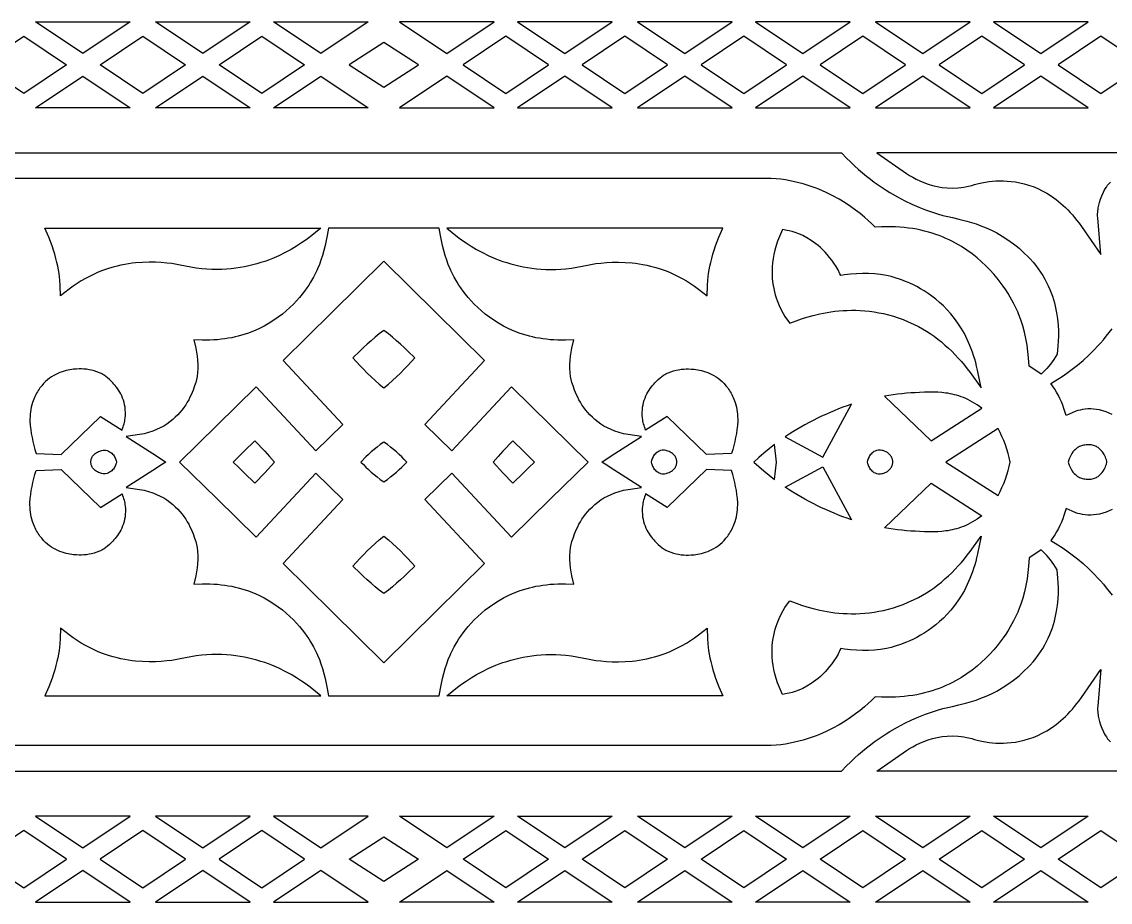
# Model space of a CAD drawing. Extents: x -324 to 324, y -70 to 70.
# Drawn here: x -57.8 to 115.9, y -70.3 to 70.3 of the extents above; entities that cross this region are included whole.
import ezdxf

# ---------------------------------------------------------------- set-up
doc = ezdxf.new("R2010")
doc.units = 0
doc.layers.add('LAYER_1', color=18, linetype='CONTINUOUS')

msp = doc.modelspace()

# ---------------------------------------------------------------- linework, layer by layer
at = {"layer": 'LAYER_1'}
for points in [[(-55.58, 70.25), (-40.48, 70.25), (-48.03, 65.18)], [(-36.44, 70.25), (-21.35, 70.25), (-28.9, 65.18)], [(-17.61, 70.25), (-2.51, 70.25), (-10.06, 65.18)], [(17.61, 70.25), (2.51, 70.25), (10.06, 65.18)], [(36.44, 70.25), (21.35, 70.25), (28.9, 65.18)], [(55.58, 70.25), (40.48, 70.25), (48.03, 65.18)], [(66.87, 65.18), (74.42, 70.25), (59.32, 70.25)], [(93.55, 70.25), (78.46, 70.25), (86, 65.18)], [(112.39, 70.25), (97.29, 70.25), (104.84, 65.18)], [(-57.45, 58.82), (-64.25, 63.38), (-57.45, 67.95), (-50.64, 63.38)], [(-45.27, 63.38), (-38.46, 67.95), (-31.66, 63.38), (-38.46, 58.82)], [(-26.28, 63.38), (-19.48, 67.95), (-12.67, 63.38), (-19.48, 58.82)], [(26.28, 63.38), (19.48, 67.95), (12.67, 63.38), (19.48, 58.82)], [(45.27, 63.38), (38.46, 67.95), (31.66, 63.38), (38.46, 58.82)], [(57.45, 58.82), (64.25, 63.38), (57.45, 67.95), (50.64, 63.38)], [(69.63, 63.38), (76.44, 58.82), (83.24, 63.38), (76.44, 67.95)], [(88.62, 63.38), (95.42, 58.82), (102.23, 63.38), (95.42, 67.95)], [(107.6, 63.38), (114.41, 58.82), (121.21, 63.38), (114.41, 67.95)], [(0, 59.83), (5.51, 63.38), (0, 66.93), (-5.51, 63.38)], [(-40.48, 56.52), (-55.58, 56.52), (-48.03, 61.59)], [(-21.35, 56.52), (-36.44, 56.52), (-28.9, 61.59)], [(-10.06, 61.59), (-2.51, 56.52), (-17.61, 56.52)], [(10.06, 61.59), (2.51, 56.52), (17.61, 56.52)], [(21.35, 56.52), (36.44, 56.52), (28.9, 61.59)], [(40.48, 56.52), (55.58, 56.52), (48.03, 61.59)], [(74.42, 56.52), (66.87, 61.59), (59.32, 56.52)], [(78.46, 56.52), (93.55, 56.52), (86, 61.59)], [(97.29, 56.52), (112.39, 56.52), (104.84, 61.59)], [(-51.61, 26.5), (-51.64, 28.17), (-51.7, 29.04), (-51.83, 30.07), (-52.04, 31.23), (-52.17, 31.85), (-52.32, 32.49), (-52.5, 33.14), (-52.7, 33.82), (-52.93, 34.5), (-53.18, 35.19), (-53.47, 35.88), (-54.1, 37.29), (-10.04, 37.29), (-11.75, 35.95), (-12.4, 35.47), (-13.12, 34.97), (-13.92, 34.45), (-14.79, 33.93), (-15.74, 33.41), (-16.76, 32.92), (-17.85, 32.44), (-18.42, 32.22), (-19.01, 32.01), (-19.62, 31.81), (-20.24, 31.62), (-20.89, 31.45), (-21.55, 31.29), (-22.22, 31.15), (-22.91, 31.02), (-23.62, 30.92), (-24.35, 30.84), (-25.09, 30.78), (-25.85, 30.74), (-26.63, 30.72), (-27.42, 30.74), (-28.23, 30.78), (-29.05, 30.84), (-29.92, 30.95), (-30.79, 31.09), (-31.64, 31.26), (-32.48, 31.43), (-33.84, 31.65), (-34.64, 31.74), (-35.51, 31.82), (-36.45, 31.88), (-37.45, 31.89), (-38.51, 31.86), (-39.62, 31.78), (-40.18, 31.71), (-40.76, 31.63), (-41.35, 31.53), (-41.95, 31.41), (-42.56, 31.27), (-43.17, 31.1), (-43.79, 30.92), (-44.42, 30.71), (-45.05, 30.48), (-45.69, 30.22), (-46.33, 29.93), (-46.98, 29.62), (-47.62, 29.27), (-48.27, 28.9), (-48.92, 28.49), (-49.57, 28.06), (-50.21, 27.58)], [(0, 37.29), (-8.85, 37.29), (-9.06, 36.12), (-9.21, 35.34), (-9.38, 34.55), (-9.58, 33.75), (-9.79, 32.97), (-10.03, 32.22), (-10.28, 31.5), (-10.56, 30.82), (-10.67, 30.58), (-10.89, 30.12), (-11.23, 29.47), (-11.7, 28.68), (-11.99, 28.23), (-12.3, 27.77), (-12.66, 27.28), (-13.05, 26.77), (-13.47, 26.25), (-13.93, 25.72), (-14.44, 25.19), (-14.98, 24.66), (-15.56, 24.13), (-16.18, 23.61), (-16.84, 23.1), (-17.54, 22.61), (-18.29, 22.13), (-19.08, 21.69), (-19.92, 21.27), (-20.8, 20.88), (-21.73, 20.53), (-22.72, 20.22), (-23.22, 20.09), (-23.74, 19.96), (-24.27, 19.84), (-24.82, 19.74), (-25.38, 19.66), (-25.95, 19.58), (-26.53, 19.52), (-27.13, 19.48), (-27.74, 19.45), (-28.37, 19.43), (-29, 19.44), (-30.3, 19.48), (-30, 18.19), (-29.88, 17.55), (-29.78, 16.89), (-29.72, 16.24), (-29.69, 15.58), (-29.69, 14.93), (-29.73, 14.28), (-29.81, 13.64), (-29.91, 13.16), (-30.02, 12.7), (-30.2, 12.13), (-30.43, 11.46), (-30.75, 10.72), (-30.93, 10.34), (-31.14, 9.94), (-31.37, 9.54), (-31.62, 9.13), (-31.9, 8.72), (-32.2, 8.32), (-32.53, 7.91), (-32.89, 7.52), (-33.27, 7.13), (-33.69, 6.76), (-34.14, 6.4), (-34.62, 6.06), (-35.13, 5.74), (-35.67, 5.44), (-36.26, 5.17), (-36.88, 4.92), (-37.54, 4.71), (-38.24, 4.52), (-38.98, 4.38), (-41.12, 4.08), (-36.88, 1.37), (-35.34, 0.36), (-34.8, 0), (-35.34, -0.36), (-36.88, -1.37), (-41.12, -4.08), (-38.98, -4.38), (-38.24, -4.52), (-37.54, -4.71), (-36.88, -4.92), (-36.26, -5.17), (-35.67, -5.44), (-35.13, -5.74), (-34.62, -6.06), (-34.14, -6.4), (-33.69, -6.76), (-33.27, -7.13), (-32.89, -7.52), (-32.53, -7.91), (-32.2, -8.32), (-31.9, -8.72), (-31.62, -9.13), (-31.37, -9.54), (-31.14, -9.94), (-30.93, -10.34), (-30.75, -10.72), (-30.43, -11.46), (-30.2, -12.13), (-30.02, -12.7), (-29.91, -13.16), (-29.81, -13.64), (-29.73, -14.28), (-29.69, -14.93), (-29.69, -15.58), (-29.72, -16.24), (-29.78, -16.89), (-29.88, -17.55), (-30, -18.19), (-30.3, -19.48), (-29, -19.44), (-28.37, -19.43), (-27.74, -19.45), (-27.13, -19.48), (-26.53, -19.52), (-25.95, -19.58), (-25.38, -19.66), (-24.82, -19.74), (-24.27, -19.84), (-23.74, -19.96), (-23.22, -20.09), (-22.72, -20.22), (-21.73, -20.53), (-20.8, -20.88), (-19.92, -21.27), (-19.08, -21.69), (-18.29, -22.13), (-17.54, -22.61), (-16.84, -23.1), (-16.18, -23.61), (-15.56, -24.13), (-14.98, -24.66), (-14.44, -25.19), (-13.93, -25.72), (-13.47, -26.25), (-13.05, -26.77), (-12.66, -27.28), (-12.3, -27.77), (-11.99, -28.23), (-11.7, -28.68), (-11.23, -29.47), (-10.89, -30.12), (-10.67, -30.58), (-10.56, -30.82), (-10.28, -31.5), (-10.03, -32.22), (-9.79, -32.97), (-9.58, -33.75), (-9.38, -34.55), (-9.21, -35.34), (-9.06, -36.12), (-8.85, -37.29), (0, -37.29), (8.85, -37.29), (9.06, -36.12), (9.21, -35.34), (9.38, -34.55), (9.58, -33.75), (9.79, -32.97), (10.03, -32.22), (10.28, -31.5), (10.56, -30.82), (10.67, -30.58), (10.89, -30.12), (11.23, -29.47), (11.7, -28.68), (11.99, -28.23), (12.3, -27.77), (12.66, -27.28), (13.05, -26.77), (13.47, -26.25), (13.93, -25.72), (14.44, -25.19), (14.98, -24.66), (15.56, -24.13), (16.18, -23.61), (16.84, -23.1), (17.54, -22.61), (18.29, -22.13), (19.08, -21.69), (19.92, -21.27), (20.8, -20.88), (21.73, -20.53), (22.72, -20.22), (23.22, -20.09), (23.74, -19.96), (24.27, -19.84), (24.82, -19.74), (25.38, -19.66), (25.95, -19.58), (26.53, -19.52), (27.13, -19.48), (27.74, -19.45), (28.37, -19.43), (29, -19.44), (30.3, -19.48), (30, -18.19), (29.88, -17.55), (29.78, -16.89), (29.72, -16.24), (29.69, -15.58), (29.69, -14.93), (29.73, -14.28), (29.81, -13.64), (29.91, -13.16), (30.02, -12.7), (30.2, -12.13), (30.43, -11.46), (30.75, -10.72), (30.93, -10.34), (31.14, -9.94), (31.37, -9.54), (31.62, -9.13), (31.9, -8.72), (32.2, -8.32), (32.53, -7.91), (32.89, -7.52), (33.27, -7.13), (33.69, -6.76), (34.14, -6.4), (34.62, -6.06), (35.13, -5.74), (35.67, -5.44), (36.26, -5.17), (36.88, -4.92), (37.54, -4.71), (38.24, -4.52), (38.98, -4.38), (41.12, -4.08), (36.88, -1.37), (35.34, -0.36), (34.8, 0), (35.34, 0.36), (36.88, 1.37), (41.12, 4.08), (38.98, 4.38), (38.24, 4.52), (37.54, 4.71), (36.88, 4.92), (36.26, 5.17), (35.67, 5.44), (35.13, 5.74), (34.62, 6.06), (34.14, 6.4), (33.69, 6.76), (33.27, 7.13), (32.89, 7.52), (32.53, 7.91), (32.2, 8.32), (31.9, 8.72), (31.62, 9.13), (31.37, 9.54), (31.14, 9.94), (30.93, 10.34), (30.75, 10.72), (30.43, 11.46), (30.2, 12.13), (30.02, 12.7), (29.91, 13.16), (29.81, 13.64), (29.73, 14.28), (29.69, 14.93), (29.69, 15.58), (29.72, 16.24), (29.78, 16.89), (29.88, 17.55), (30, 18.19), (30.3, 19.48), (29, 19.44), (28.37, 19.43), (27.74, 19.45), (27.13, 19.48), (26.53, 19.52), (25.95, 19.58), (25.38, 19.66), (24.82, 19.74), (24.27, 19.84), (23.74, 19.96), (23.22, 20.09), (22.72, 20.22), (21.73, 20.53), (20.8, 20.88), (19.92, 21.27), (19.08, 21.69), (18.29, 22.13), (17.54, 22.61), (16.84, 23.1), (16.18, 23.61), (15.56, 24.13), (14.98, 24.66), (14.44, 25.19), (13.93, 25.72), (13.47, 26.25), (13.05, 26.77), (12.66, 27.28), (12.3, 27.77), (11.99, 28.23), (11.7, 28.68), (11.23, 29.47), (10.89, 30.12), (10.67, 30.58), (10.56, 30.82), (10.28, 31.5), (10.03, 32.22), (9.79, 32.97), (9.58, 33.75), (9.38, 34.55), (9.21, 35.34), (9.06, 36.12), (8.85, 37.29)], [(51.61, 26.5), (51.64, 28.17), (51.7, 29.04), (51.83, 30.07), (52.04, 31.23), (52.17, 31.85), (52.32, 32.49), (52.5, 33.14), (52.7, 33.82), (52.93, 34.5), (53.18, 35.19), (53.47, 35.88), (54.1, 37.29), (10.04, 37.29), (11.75, 35.95), (12.4, 35.47), (13.12, 34.97), (13.92, 34.45), (14.79, 33.93), (15.74, 33.41), (16.76, 32.92), (17.85, 32.44), (18.42, 32.22), (19.01, 32.01), (19.62, 31.81), (20.24, 31.62), (20.89, 31.45), (21.55, 31.29), (22.22, 31.15), (22.91, 31.02), (23.62, 30.92), (24.35, 30.84), (25.09, 30.78), (25.85, 30.74), (26.63, 30.72), (27.42, 30.74), (28.23, 30.78), (29.05, 30.84), (29.92, 30.95), (30.79, 31.09), (31.64, 31.26), (32.48, 31.43), (33.84, 31.65), (34.64, 31.74), (35.51, 31.82), (36.45, 31.88), (37.45, 31.89), (38.51, 31.86), (39.62, 31.78), (40.18, 31.71), (40.76, 31.63), (41.35, 31.53), (41.95, 31.41), (42.56, 31.27), (43.17, 31.1), (43.79, 30.92), (44.42, 30.71), (45.05, 30.48), (45.69, 30.22), (46.33, 29.93), (46.98, 29.62), (47.62, 29.27), (48.27, 28.9), (48.92, 28.49), (49.57, 28.06), (50.21, 27.58)], [(95.29, 11.81), (94.72, 14.66), (94.59, 15.27), (94.44, 15.86), (94.28, 16.43), (94.11, 16.99), (93.92, 17.53), (93.53, 18.57), (93.1, 19.55), (92.63, 20.48), (92.13, 21.34), (91.6, 22.16), (91.05, 22.92), (90.48, 23.63), (89.9, 24.29), (89.3, 24.9), (88.69, 25.47), (88.08, 25.99), (87.46, 26.46), (86.85, 26.9), (86.24, 27.3), (85.64, 27.66), (85.06, 27.98), (84.49, 28.27), (83.94, 28.53), (83.41, 28.76), (82.45, 29.13), (81.61, 29.4), (80.94, 29.59), (80.47, 29.7), (80.21, 29.75), (79.27, 29.92), (78.31, 30.02), (77.34, 30.08), (76.38, 30.09), (75.41, 30.05), (74.45, 29.97), (73.5, 29.85), (72.92, 29.76), (72.78, 30.05), (72.47, 30.64), (72.15, 31.19), (71.81, 31.71), (71.47, 32.2), (71.12, 32.66), (70.76, 33.09), (70.4, 33.49), (70.04, 33.86), (69.67, 34.21), (69.3, 34.53), (68.94, 34.82), (68.57, 35.09), (68.21, 35.34), (67.51, 35.77), (66.84, 36.12), (66.21, 36.4), (65.64, 36.61), (65.13, 36.77), (64.69, 36.89), (64.35, 36.96), (63.61, 37.1), (63.12, 36), (62.84, 35.26), (62.59, 34.54), (62.39, 33.82), (62.23, 33.13), (62.11, 32.45), (62.02, 31.78), (61.96, 31.14), (61.94, 30.51), (61.95, 29.9), (61.98, 29.31), (62.03, 28.74), (62.11, 28.19), (62.21, 27.67), (62.32, 27.16), (62.45, 26.68), (62.59, 26.22), (62.74, 25.78), (63.06, 24.98), (63.39, 24.28), (63.72, 23.69), (64.01, 23.2), (64.26, 22.82), (64.76, 22.14), (65.81, 22.54), (66.62, 22.82), (67.52, 23.11), (68.51, 23.39), (69.59, 23.65), (70.75, 23.87), (71.35, 23.97), (71.97, 24.05), (72.61, 24.12), (73.27, 24.17), (73.93, 24.2), (74.62, 24.22), (75.32, 24.22), (76.03, 24.19), (76.75, 24.14), (77.48, 24.06), (78.23, 23.96), (78.98, 23.83), (79.75, 23.68), (80.52, 23.49), (81.3, 23.26), (82.09, 23.01), (82.89, 22.72), (83.69, 22.39), (84.5, 22.02), (85.31, 21.61), (85.95, 21.26), (86.57, 20.88), (87.19, 20.48), (87.79, 20.06), (88.38, 19.62), (88.96, 19.16), (89.53, 18.67), (90.08, 18.17), (90.62, 17.66), (91.14, 17.12), (91.65, 16.58), (92.15, 16.02), (92.63, 15.44), (93.09, 14.86), (93.54, 14.26)], [(0, -32.05), (8.28, -23.88), (16.07, -16.22), (6.54, -6), (10.83, -1.78), (20.36, -12.01), (26.6, -5.9), (32.58, 0), (26.6, 5.9), (20.36, 12.01), (10.83, 1.78), (6.54, 6), (16.07, 16.22), (8.28, 23.88), (0, 32.05), (-8.28, 23.88), (-16.07, 16.22), (-6.54, 6), (-10.83, 1.78), (-20.36, 12.01), (-26.6, 5.9), (-32.58, 0), (-26.6, -5.9), (-20.36, -12.01), (-10.83, -1.78), (-6.54, -6), (-16.07, -16.22), (-8.28, -23.88)], [(0, 11.81), (0.72, 12.41), (1.4, 13.01), (2.04, 13.61), (2.66, 14.2), (3.25, 14.8), (3.83, 15.4), (4.95, 16.6), (3.83, 17.7), (3.25, 18.25), (2.66, 18.8), (2.04, 19.35), (1.4, 19.9), (0.72, 20.45), (0, 21), (-0.72, 20.45), (-1.4, 19.9), (-2.04, 19.35), (-2.66, 18.8), (-3.25, 18.25), (-3.83, 17.7), (-4.95, 16.6), (-3.83, 15.4), (-3.25, 14.8), (-2.66, 14.2), (-2.04, 13.61), (-1.4, 13.01), (-0.72, 12.41)], [(-55.49, 1.36), (-51.48, 1.18), (-45.2, 7.27), (-41.77, 5.09), (-41.68, 5.34), (-41.59, 5.59), (-41.52, 5.84), (-41.45, 6.08), (-41.4, 6.32), (-41.35, 6.56), (-41.31, 6.79), (-41.28, 7.02), (-41.24, 7.47), (-41.23, 7.9), (-41.25, 8.32), (-41.29, 8.73), (-41.36, 9.12), (-41.45, 9.5), (-41.56, 9.86), (-41.68, 10.21), (-41.82, 10.54), (-41.98, 10.86), (-42.14, 11.16), (-42.32, 11.45), (-42.5, 11.72), (-42.69, 11.97), (-42.87, 12.22), (-43.06, 12.44), (-43.25, 12.65), (-43.44, 12.84), (-43.79, 13.18), (-44.1, 13.45), (-44.36, 13.65), (-44.64, 13.85), (-44.82, 13.96), (-45.01, 14.06), (-45.2, 14.16), (-45.39, 14.25), (-45.79, 14.41), (-46.2, 14.54), (-46.62, 14.65), (-47.04, 14.73), (-47.46, 14.79), (-47.88, 14.84), (-48.25, 14.85), (-48.59, 14.86), (-49.02, 14.84), (-49.52, 14.8), (-49.8, 14.76), (-50.09, 14.71), (-50.39, 14.65), (-50.7, 14.58), (-51.02, 14.49), (-51.35, 14.39), (-51.68, 14.27), (-52.01, 14.13), (-52.35, 13.97), (-52.68, 13.79), (-53.02, 13.58), (-53.35, 13.36), (-53.67, 13.1), (-53.99, 12.82), (-54.3, 12.52), (-54.59, 12.18), (-54.88, 11.81), (-55.02, 11.62), (-55.15, 11.41), (-55.28, 11.2), (-55.41, 10.98), (-55.53, 10.75), (-55.64, 10.51), (-55.76, 10.27), (-55.86, 10.01), (-55.97, 9.74), (-56.06, 9.47), (-56.17, 9.11), (-56.26, 8.74), (-56.33, 8.37), (-56.38, 8), (-56.43, 7.62), (-56.45, 7.24), (-56.47, 6.86), (-56.48, 6.49), (-56.42, 5.83), (-56.35, 5.18), (-56.25, 4.54), (-56.13, 3.89), (-56, 3.25), (-55.85, 2.61), (-55.68, 1.98)], [(55.49, 1.36), (51.48, 1.18), (45.2, 7.27), (41.77, 5.09), (41.68, 5.34), (41.59, 5.59), (41.52, 5.84), (41.45, 6.08), (41.4, 6.32), (41.35, 6.56), (41.31, 6.79), (41.28, 7.02), (41.24, 7.47), (41.23, 7.9), (41.25, 8.32), (41.29, 8.73), (41.36, 9.12), (41.45, 9.5), (41.56, 9.86), (41.68, 10.21), (41.82, 10.54), (41.98, 10.86), (42.14, 11.16), (42.32, 11.45), (42.5, 11.72), (42.69, 11.97), (42.87, 12.22), (43.06, 12.44), (43.25, 12.65), (43.44, 12.84), (43.79, 13.18), (44.1, 13.45), (44.36, 13.65), (44.64, 13.85), (44.82, 13.96), (45.01, 14.06), (45.2, 14.16), (45.39, 14.25), (45.79, 14.41), (46.2, 14.54), (46.62, 14.65), (47.04, 14.73), (47.46, 14.79), (47.88, 14.84), (48.25, 14.85), (48.59, 14.86), (49.02, 14.84), (49.52, 14.8), (49.8, 14.76), (50.09, 14.71), (50.39, 14.65), (50.7, 14.58), (51.02, 14.49), (51.35, 14.39), (51.68, 14.27), (52.01, 14.13), (52.35, 13.97), (52.68, 13.79), (53.02, 13.58), (53.35, 13.36), (53.67, 13.1), (53.99, 12.82), (54.3, 12.52), (54.59, 12.18), (54.88, 11.81), (55.02, 11.62), (55.15, 11.41), (55.28, 11.2), (55.41, 10.98), (55.53, 10.75), (55.64, 10.51), (55.76, 10.27), (55.86, 10.01), (55.97, 9.74), (56.06, 9.47), (56.17, 9.11), (56.26, 8.74), (56.33, 8.37), (56.38, 8), (56.43, 7.62), (56.45, 7.24), (56.47, 6.86), (56.48, 6.49), (56.42, 5.83), (56.35, 5.18), (56.25, 4.54), (56.13, 3.89), (56, 3.25), (55.85, 2.61), (55.68, 1.98)], [(79.9, 10.52), (87.31, 3.4), (95.43, 8.58), (95.06, 8.86), (94.69, 9.12), (94.32, 9.35), (93.95, 9.57), (93.58, 9.78), (93.21, 9.96), (92.84, 10.13), (92.48, 10.28), (92.12, 10.41), (91.76, 10.54), (91.4, 10.64), (91.05, 10.74), (90.7, 10.82), (90.36, 10.89), (90.02, 10.96), (89.68, 11.01), (89.04, 11.08), (88.42, 11.13), (87.83, 11.15), (87.28, 11.15), (86.29, 11.12), (85.48, 11.09), (84.78, 11.06), (84.08, 11.02), (83.38, 10.96), (82.68, 10.89), (81.98, 10.82), (81.29, 10.73), (80.59, 10.63)], [(64.03, 4.03), (70.07, 0.76), (74.64, 9.22), (73.94, 8.98), (73.25, 8.73), (72.56, 8.46), (71.88, 8.19), (71.2, 7.9), (70.52, 7.6), (69.85, 7.29), (69.18, 6.97), (68.51, 6.64), (67.86, 6.29), (67.2, 5.94), (66.56, 5.58), (65.92, 5.2), (65.28, 4.82), (64.66, 4.43)], [(99.94, 0), (99.79, 0.7), (99.61, 1.38), (99.4, 2.07), (99.17, 2.74), (98.91, 3.41), (98.63, 4.06), (98.33, 4.7), (98, 5.33), (89.66, 0), (98, -5.33), (98.33, -4.7), (98.63, -4.06), (98.91, -3.41), (99.17, -2.74), (99.4, -2.07), (99.61, -1.38), (99.79, -0.7)], [(-46.77, 0), (-46.75, 0.16), (-46.72, 0.3), (-46.69, 0.44), (-46.64, 0.57), (-46.59, 0.69), (-46.53, 0.81), (-46.46, 0.92), (-46.39, 1.02), (-46.24, 1.2), (-46.07, 1.35), (-45.89, 1.48), (-45.71, 1.59), (-45.52, 1.68), (-45.34, 1.75), (-45.18, 1.8), (-45.03, 1.84), (-44.79, 1.89), (-44.68, 1.9), (-44.41, 1.87), (-44.17, 1.81), (-43.95, 1.74), (-43.75, 1.64), (-43.57, 1.53), (-43.42, 1.4), (-43.27, 1.27), (-43.15, 1.12), (-43.04, 0.97), (-42.95, 0.82), (-42.87, 0.67), (-42.81, 0.52), (-42.71, 0.24), (-42.65, 0), (-42.71, -0.24), (-42.76, -0.37), (-42.81, -0.52), (-42.87, -0.67), (-42.95, -0.82), (-43.04, -0.97), (-43.15, -1.12), (-43.27, -1.27), (-43.42, -1.4), (-43.57, -1.53), (-43.75, -1.64), (-43.95, -1.74), (-44.17, -1.81), (-44.41, -1.87), (-44.68, -1.9), (-44.79, -1.89), (-45.03, -1.84), (-45.18, -1.8), (-45.34, -1.75), (-45.52, -1.68), (-45.71, -1.59), (-45.89, -1.48), (-46.07, -1.35), (-46.24, -1.2), (-46.32, -1.11), (-46.39, -1.02), (-46.46, -0.92), (-46.53, -0.81), (-46.59, -0.69), (-46.64, -0.57), (-46.69, -0.44), (-46.72, -0.3), (-46.75, -0.16)], [(-24.02, 0), (-22.3, 1.71), (-20.57, 3.4), (-19.01, 1.72), (-18.22, 0.86), (-17.44, 0), (-19.01, -1.72), (-20.57, -3.4), (-22.3, -1.71), (-23.16, -0.86)], [(0, -3.16), (0.56, -2.77), (1.08, -2.38), (1.56, -1.99), (2.01, -1.6), (2.44, -1.2), (2.86, -0.81), (3.66, 0), (3.26, 0.41), (2.86, 0.81), (2.44, 1.2), (2.01, 1.6), (1.56, 1.99), (1.08, 2.38), (0.56, 2.77), (0, 3.16), (-0.56, 2.77), (-1.08, 2.38), (-1.56, 1.99), (-2.01, 1.6), (-2.44, 1.2), (-2.86, 0.81), (-3.66, 0), (-3.26, -0.41), (-2.86, -0.81), (-2.44, -1.2), (-2.01, -1.6), (-1.56, -1.99), (-1.08, -2.38), (-0.56, -2.77)], [(24.02, 0), (22.3, 1.71), (20.57, 3.4), (19.01, 1.72), (18.22, 0.86), (17.44, 0), (19.01, -1.72), (20.57, -3.4), (22.3, -1.71), (23.16, -0.86)], [(46.77, 0), (46.75, 0.16), (46.72, 0.3), (46.69, 0.44), (46.64, 0.57), (46.59, 0.69), (46.53, 0.81), (46.46, 0.92), (46.39, 1.02), (46.24, 1.2), (46.07, 1.35), (45.89, 1.48), (45.71, 1.59), (45.52, 1.68), (45.34, 1.75), (45.18, 1.8), (45.03, 1.84), (44.79, 1.89), (44.68, 1.9), (44.41, 1.87), (44.17, 1.81), (43.95, 1.74), (43.75, 1.64), (43.57, 1.53), (43.42, 1.4), (43.27, 1.27), (43.15, 1.12), (43.04, 0.97), (42.95, 0.82), (42.87, 0.67), (42.81, 0.52), (42.71, 0.24), (42.65, 0), (42.71, -0.24), (42.76, -0.37), (42.81, -0.52), (42.87, -0.67), (42.95, -0.82), (43.04, -0.97), (43.15, -1.12), (43.27, -1.27), (43.42, -1.4), (43.57, -1.53), (43.75, -1.64), (43.95, -1.74), (44.17, -1.81), (44.41, -1.87), (44.68, -1.9), (44.79, -1.89), (45.03, -1.84), (45.18, -1.8), (45.34, -1.75), (45.52, -1.68), (45.71, -1.59), (45.89, -1.48), (46.07, -1.35), (46.24, -1.2), (46.32, -1.11), (46.39, -1.02), (46.46, -0.92), (46.53, -0.81), (46.59, -0.69), (46.64, -0.57), (46.69, -0.44), (46.72, -0.3), (46.75, -0.16)], [(62.65, 0), (62.31, 2.78), (61.48, 2.11), (60.66, 1.43), (59.85, 0.72), (59.06, 0), (59.85, -0.72), (60.66, -1.43), (61.48, -2.11), (62.31, -2.78)], [(81.22, 0), (81.2, 0.16), (81.17, 0.3), (81.14, 0.44), (81.09, 0.57), (81.04, 0.69), (80.98, 0.81), (80.92, 0.92), (80.85, 1.02), (80.69, 1.2), (80.52, 1.35), (80.35, 1.49), (80.16, 1.6), (79.98, 1.69), (79.8, 1.76), (79.63, 1.81), (79.48, 1.85), (79.25, 1.9), (79.13, 1.91), (78.87, 1.88), (78.63, 1.83), (78.41, 1.75), (78.21, 1.65), (78.03, 1.54), (77.87, 1.41), (77.74, 1.27), (77.61, 1.13), (77.51, 0.98), (77.42, 0.82), (77.34, 0.67), (77.28, 0.52), (77.18, 0.24), (77.13, 0), (77.18, -0.24), (77.23, -0.37), (77.28, -0.52), (77.34, -0.67), (77.42, -0.82), (77.51, -0.98), (77.61, -1.13), (77.74, -1.27), (77.87, -1.41), (78.03, -1.54), (78.21, -1.65), (78.41, -1.75), (78.63, -1.83), (78.87, -1.88), (79.13, -1.91), (79.25, -1.9), (79.48, -1.85), (79.63, -1.81), (79.8, -1.76), (79.98, -1.69), (80.16, -1.6), (80.35, -1.49), (80.52, -1.35), (80.69, -1.2), (80.77, -1.11), (80.85, -1.02), (80.92, -0.92), (80.98, -0.81), (81.04, -0.69), (81.09, -0.57), (81.14, -0.44), (81.17, -0.3), (81.2, -0.16)], [(115.38, 0), (115.35, 0.15), (115.3, 0.34), (115.23, 0.54), (115.15, 0.76), (115.05, 0.99), (114.93, 1.22), (114.79, 1.46), (114.62, 1.69), (114.43, 1.91), (114.32, 2.02), (114.21, 2.12), (114.09, 2.21), (113.96, 2.3), (113.83, 2.39), (113.69, 2.46), (113.54, 2.53), (113.38, 2.59), (113.21, 2.65), (113.04, 2.69), (112.85, 2.72), (112.66, 2.74), (112.46, 2.75), (112.24, 2.75), (112.04, 2.73), (111.84, 2.71), (111.65, 2.67), (111.47, 2.63), (111.3, 2.58), (111.14, 2.52), (110.99, 2.45), (110.85, 2.38), (110.71, 2.3), (110.58, 2.21), (110.46, 2.12), (110.34, 2.02), (110.13, 1.82), (109.95, 1.6), (109.79, 1.38), (109.65, 1.16), (109.54, 0.93), (109.44, 0.72), (109.37, 0.51), (109.31, 0.32), (109.22, 0), (109.31, -0.32), (109.37, -0.51), (109.44, -0.72), (109.54, -0.93), (109.65, -1.16), (109.79, -1.38), (109.95, -1.6), (110.13, -1.82), (110.34, -2.02), (110.46, -2.12), (110.58, -2.21), (110.71, -2.3), (110.85, -2.38), (110.99, -2.45), (111.14, -2.52), (111.3, -2.58), (111.47, -2.63), (111.65, -2.67), (111.84, -2.71), (112.04, -2.73), (112.24, -2.75), (112.46, -2.75), (112.66, -2.74), (112.85, -2.72), (113.04, -2.69), (113.21, -2.65), (113.38, -2.59), (113.54, -2.53), (113.69, -2.46), (113.83, -2.39), (113.96, -2.3), (114.09, -2.21), (114.21, -2.12), (114.32, -2.02), (114.43, -1.91), (114.62, -1.69), (114.79, -1.46), (114.93, -1.22), (115.05, -0.99), (115.15, -0.76), (115.23, -0.54), (115.3, -0.34)], [(-55.49, -1.36), (-51.48, -1.18), (-45.2, -7.27), (-41.77, -5.09), (-41.68, -5.34), (-41.59, -5.59), (-41.52, -5.84), (-41.45, -6.08), (-41.4, -6.32), (-41.35, -6.56), (-41.31, -6.79), (-41.28, -7.02), (-41.24, -7.47), (-41.23, -7.9), (-41.25, -8.32), (-41.29, -8.73), (-41.36, -9.12), (-41.45, -9.5), (-41.56, -9.86), (-41.68, -10.21), (-41.82, -10.54), (-41.98, -10.86), (-42.14, -11.16), (-42.32, -11.45), (-42.5, -11.72), (-42.69, -11.97), (-42.87, -12.22), (-43.06, -12.44), (-43.25, -12.65), (-43.44, -12.84), (-43.79, -13.18), (-44.1, -13.45), (-44.36, -13.65), (-44.64, -13.85), (-44.82, -13.96), (-45.01, -14.06), (-45.2, -14.16), (-45.39, -14.25), (-45.79, -14.41), (-46.2, -14.54), (-46.62, -14.65), (-47.04, -14.73), (-47.46, -14.79), (-47.88, -14.84), (-48.25, -14.85), (-48.59, -14.86), (-49.02, -14.84), (-49.52, -14.8), (-49.8, -14.76), (-50.09, -14.71), (-50.39, -14.65), (-50.7, -14.58), (-51.02, -14.49), (-51.35, -14.39), (-51.68, -14.27), (-52.01, -14.13), (-52.35, -13.97), (-52.68, -13.79), (-53.02, -13.58), (-53.35, -13.36), (-53.67, -13.1), (-53.99, -12.82), (-54.3, -12.52), (-54.59, -12.18), (-54.88, -11.81), (-55.02, -11.62), (-55.15, -11.41), (-55.28, -11.2), (-55.41, -10.98), (-55.53, -10.75), (-55.64, -10.51), (-55.76, -10.27), (-55.86, -10.01), (-55.97, -9.74), (-56.06, -9.47), (-56.17, -9.11), (-56.26, -8.74), (-56.33, -8.37), (-56.38, -8), (-56.43, -7.62), (-56.45, -7.24), (-56.47, -6.86), (-56.48, -6.49), (-56.42, -5.83), (-56.35, -5.18), (-56.25, -4.54), (-56.13, -3.89), (-56, -3.25), (-55.85, -2.61), (-55.68, -1.98)], [(55.49, -1.36), (51.48, -1.18), (45.2, -7.27), (41.77, -5.09), (41.68, -5.34), (41.59, -5.59), (41.52, -5.84), (41.45, -6.08), (41.4, -6.32), (41.35, -6.56), (41.31, -6.79), (41.28, -7.02), (41.24, -7.47), (41.23, -7.9), (41.25, -8.32), (41.29, -8.73), (41.36, -9.12), (41.45, -9.5), (41.56, -9.86), (41.68, -10.21), (41.82, -10.54), (41.98, -10.86), (42.14, -11.16), (42.32, -11.45), (42.5, -11.72), (42.69, -11.97), (42.87, -12.22), (43.06, -12.44), (43.25, -12.65), (43.44, -12.84), (43.79, -13.18), (44.1, -13.45), (44.36, -13.65), (44.64, -13.85), (44.82, -13.96), (45.01, -14.06), (45.2, -14.16), (45.39, -14.25), (45.79, -14.41), (46.2, -14.54), (46.62, -14.65), (47.04, -14.73), (47.46, -14.79), (47.88, -14.84), (48.25, -14.85), (48.59, -14.86), (49.02, -14.84), (49.52, -14.8), (49.8, -14.76), (50.09, -14.71), (50.39, -14.65), (50.7, -14.58), (51.02, -14.49), (51.35, -14.39), (51.68, -14.27), (52.01, -14.13), (52.35, -13.97), (52.68, -13.79), (53.02, -13.58), (53.35, -13.36), (53.67, -13.1), (53.99, -12.82), (54.3, -12.52), (54.59, -12.18), (54.88, -11.81), (55.02, -11.62), (55.15, -11.41), (55.28, -11.2), (55.41, -10.98), (55.53, -10.75), (55.64, -10.51), (55.76, -10.27), (55.86, -10.01), (55.97, -9.74), (56.06, -9.47), (56.17, -9.11), (56.26, -8.74), (56.33, -8.37), (56.38, -8), (56.43, -7.62), (56.45, -7.24), (56.47, -6.86), (56.48, -6.49), (56.42, -5.83), (56.35, -5.18), (56.25, -4.54), (56.13, -3.89), (56, -3.25), (55.85, -2.61), (55.68, -1.98)], [(64.03, -4.03), (70.07, -0.76), (74.64, -9.22), (73.94, -8.98), (73.25, -8.73), (72.56, -8.46), (71.88, -8.19), (71.2, -7.9), (70.52, -7.6), (69.85, -7.29), (69.18, -6.97), (68.51, -6.64), (67.86, -6.29), (67.2, -5.94), (66.56, -5.58), (65.92, -5.2), (65.28, -4.82), (64.66, -4.43)], [(79.9, -10.52), (87.31, -3.4), (95.43, -8.58), (95.06, -8.86), (94.69, -9.12), (94.32, -9.35), (93.95, -9.57), (93.58, -9.78), (93.21, -9.96), (92.84, -10.13), (92.48, -10.28), (92.12, -10.41), (91.76, -10.54), (91.4, -10.64), (91.05, -10.74), (90.7, -10.82), (90.36, -10.89), (90.02, -10.96), (89.68, -11.01), (89.04, -11.08), (88.42, -11.13), (87.83, -11.15), (87.28, -11.15), (86.29, -11.12), (85.48, -11.09), (84.78, -11.06), (84.08, -11.02), (83.38, -10.96), (82.68, -10.89), (81.98, -10.82), (81.29, -10.73), (80.59, -10.63)], [(0, -11.81), (0.72, -12.41), (1.4, -13.01), (2.04, -13.61), (2.66, -14.2), (3.25, -14.8), (3.83, -15.4), (4.95, -16.6), (3.83, -17.7), (3.25, -18.25), (2.66, -18.8), (2.04, -19.35), (1.4, -19.9), (0.72, -20.45), (0, -21), (-0.72, -20.45), (-1.4, -19.9), (-2.04, -19.35), (-2.66, -18.8), (-3.25, -18.25), (-3.83, -17.7), (-4.95, -16.6), (-3.83, -15.4), (-3.25, -14.8), (-2.66, -14.2), (-2.04, -13.61), (-1.4, -13.01), (-0.72, -12.41)], [(95.29, -11.81), (94.72, -14.66), (94.59, -15.27), (94.44, -15.86), (94.28, -16.43), (94.11, -16.99), (93.92, -17.53), (93.53, -18.57), (93.1, -19.55), (92.63, -20.48), (92.13, -21.34), (91.6, -22.16), (91.05, -22.92), (90.48, -23.63), (89.9, -24.29), (89.3, -24.9), (88.69, -25.47), (88.08, -25.99), (87.46, -26.46), (86.85, -26.9), (86.24, -27.3), (85.64, -27.66), (85.06, -27.98), (84.49, -28.27), (83.94, -28.53), (83.41, -28.76), (82.45, -29.13), (81.61, -29.4), (80.94, -29.59), (80.47, -29.7), (80.21, -29.75), (79.27, -29.92), (78.31, -30.02), (77.34, -30.08), (76.38, -30.09), (75.41, -30.05), (74.45, -29.97), (73.5, -29.85), (72.92, -29.76), (72.78, -30.05), (72.47, -30.64), (72.15, -31.19), (71.81, -31.71), (71.47, -32.2), (71.12, -32.66), (70.76, -33.09), (70.4, -33.49), (70.04, -33.86), (69.67, -34.21), (69.3, -34.53), (68.94, -34.82), (68.57, -35.09), (68.21, -35.34), (67.51, -35.77), (66.84, -36.12), (66.21, -36.4), (65.64, -36.61), (65.13, -36.77), (64.69, -36.89), (64.35, -36.96), (63.61, -37.1), (63.12, -36), (62.84, -35.26), (62.59, -34.54), (62.39, -33.82), (62.23, -33.13), (62.11, -32.45), (62.02, -31.78), (61.96, -31.14), (61.94, -30.51), (61.95, -29.9), (61.98, -29.31), (62.03, -28.74), (62.11, -28.19), (62.21, -27.67), (62.32, -27.16), (62.45, -26.68), (62.59, -26.22), (62.74, -25.78), (63.06, -24.98), (63.39, -24.28), (63.72, -23.69), (64.01, -23.2), (64.26, -22.82), (64.76, -22.14), (65.81, -22.54), (66.62, -22.82), (67.52, -23.11), (68.51, -23.39), (69.59, -23.65), (70.75, -23.87), (71.35, -23.97), (71.97, -24.05), (72.61, -24.12), (73.27, -24.17), (73.93, -24.2), (74.62, -24.22), (75.32, -24.22), (76.03, -24.19), (76.75, -24.14), (77.48, -24.06), (78.23, -23.96), (78.98, -23.83), (79.75, -23.68), (80.52, -23.49), (81.3, -23.26), (82.09, -23.01), (82.89, -22.72), (83.69, -22.39), (84.5, -22.02), (85.31, -21.61), (85.95, -21.26), (86.57, -20.88), (87.19, -20.48), (87.79, -20.06), (88.38, -19.62), (88.96, -19.16), (89.53, -18.67), (90.08, -18.17), (90.62, -17.66), (91.14, -17.12), (91.65, -16.58), (92.15, -16.02), (92.63, -15.44), (93.09, -14.86), (93.54, -14.26)], [(-51.61, -26.5), (-51.64, -28.17), (-51.7, -29.04), (-51.83, -30.07), (-52.04, -31.23), (-52.17, -31.85), (-52.32, -32.49), (-52.5, -33.14), (-52.7, -33.82), (-52.93, -34.5), (-53.18, -35.19), (-53.47, -35.88), (-54.1, -37.29), (-10.04, -37.29), (-11.75, -35.95), (-12.4, -35.47), (-13.12, -34.97), (-13.92, -34.45), (-14.79, -33.93), (-15.74, -33.41), (-16.76, -32.92), (-17.85, -32.44), (-18.42, -32.22), (-19.01, -32.01), (-19.62, -31.81), (-20.24, -31.62), (-20.89, -31.45), (-21.55, -31.29), (-22.22, -31.15), (-22.91, -31.02), (-23.62, -30.92), (-24.35, -30.84), (-25.09, -30.78), (-25.85, -30.74), (-26.63, -30.72), (-27.42, -30.74), (-28.23, -30.78), (-29.05, -30.84), (-29.92, -30.95), (-30.79, -31.09), (-31.64, -31.26), (-32.48, -31.43), (-33.84, -31.65), (-34.64, -31.74), (-35.51, -31.82), (-36.45, -31.88), (-37.45, -31.89), (-38.51, -31.86), (-39.62, -31.78), (-40.18, -31.71), (-40.76, -31.63), (-41.35, -31.53), (-41.95, -31.41), (-42.56, -31.27), (-43.17, -31.1), (-43.79, -30.92), (-44.42, -30.71), (-45.05, -30.48), (-45.69, -30.22), (-46.33, -29.93), (-46.98, -29.62), (-47.62, -29.27), (-48.27, -28.9), (-48.92, -28.49), (-49.57, -28.06), (-50.21, -27.58)], [(51.61, -26.5), (51.64, -28.17), (51.7, -29.04), (51.83, -30.07), (52.04, -31.23), (52.17, -31.85), (52.32, -32.49), (52.5, -33.14), (52.7, -33.82), (52.93, -34.5), (53.18, -35.19), (53.47, -35.88), (54.1, -37.29), (10.04, -37.29), (11.75, -35.95), (12.4, -35.47), (13.12, -34.97), (13.92, -34.45), (14.79, -33.93), (15.74, -33.41), (16.76, -32.92), (17.85, -32.44), (18.42, -32.22), (19.01, -32.01), (19.62, -31.81), (20.24, -31.62), (20.89, -31.45), (21.55, -31.29), (22.22, -31.15), (22.91, -31.02), (23.62, -30.92), (24.35, -30.84), (25.09, -30.78), (25.85, -30.74), (26.63, -30.72), (27.42, -30.74), (28.23, -30.78), (29.05, -30.84), (29.92, -30.95), (30.79, -31.09), (31.64, -31.26), (32.48, -31.43), (33.84, -31.65), (34.64, -31.74), (35.51, -31.82), (36.45, -31.88), (37.45, -31.89), (38.51, -31.86), (39.62, -31.78), (40.18, -31.71), (40.76, -31.63), (41.35, -31.53), (41.95, -31.41), (42.56, -31.27), (43.17, -31.1), (43.79, -30.92), (44.42, -30.71), (45.05, -30.48), (45.69, -30.22), (46.33, -29.93), (46.98, -29.62), (47.62, -29.27), (48.27, -28.9), (48.92, -28.49), (49.57, -28.06), (50.21, -27.58)], [(-40.48, -56.52), (-55.58, -56.52), (-48.03, -61.59)], [(-21.35, -56.52), (-36.44, -56.52), (-28.9, -61.59)], [(-10.06, -61.59), (-2.51, -56.52), (-17.61, -56.52)], [(10.06, -61.59), (2.51, -56.52), (17.61, -56.52)], [(21.35, -56.52), (36.44, -56.52), (28.9, -61.59)], [(40.48, -56.52), (55.58, -56.52), (48.03, -61.59)], [(74.42, -56.52), (66.87, -61.59), (59.32, -56.52)], [(78.46, -56.52), (93.55, -56.52), (86, -61.59)], [(97.29, -56.52), (112.39, -56.52), (104.84, -61.59)], [(-57.45, -58.82), (-64.25, -63.38), (-57.45, -67.95), (-50.64, -63.38)], [(-45.27, -63.38), (-38.46, -67.95), (-31.66, -63.38), (-38.46, -58.82)], [(-26.28, -63.38), (-19.48, -67.95), (-12.67, -63.38), (-19.48, -58.82)], [(26.28, -63.38), (19.48, -67.95), (12.67, -63.38), (19.48, -58.82)], [(45.27, -63.38), (38.46, -67.95), (31.66, -63.38), (38.46, -58.82)], [(57.45, -58.82), (64.25, -63.38), (57.45, -67.95), (50.64, -63.38)], [(69.63, -63.38), (76.44, -58.82), (83.24, -63.38), (76.44, -67.95)], [(88.62, -63.38), (95.42, -58.82), (102.23, -63.38), (95.42, -67.95)], [(107.6, -63.38), (114.41, -58.82), (121.21, -63.38), (114.41, -67.95)], [(0, -59.83), (5.51, -63.38), (0, -66.93), (-5.51, -63.38)], [(-55.58, -70.25), (-40.48, -70.25), (-48.03, -65.18)], [(-36.44, -70.25), (-21.35, -70.25), (-28.9, -65.18)], [(-17.61, -70.25), (-2.51, -70.25), (-10.06, -65.18)], [(17.61, -70.25), (2.51, -70.25), (10.06, -65.18)], [(36.44, -70.25), (21.35, -70.25), (28.9, -65.18)], [(55.58, -70.25), (40.48, -70.25), (48.03, -65.18)], [(66.87, -65.18), (74.42, -70.25), (59.32, -70.25)], [(93.55, -70.25), (78.46, -70.25), (86, -65.18)], [(112.39, -70.25), (97.29, -70.25), (104.84, -65.18)]]:
    msp.add_lwpolyline(points, close=True, dxfattribs=at)
for points in [[(-73.02, 49.33), (0, 49.33), (73.02, 49.33), (73.8, 48.51), (74.44, 47.88), (75.08, 47.28), (75.72, 46.7), (76.36, 46.16), (76.99, 45.63), (77.63, 45.14), (78.26, 44.66), (78.89, 44.21), (79.51, 43.79), (80.13, 43.39), (80.74, 43.01), (81.95, 42.31), (83.13, 41.69), (84.27, 41.14), (85.36, 40.67), (86.41, 40.26), (87.41, 39.91), (88.34, 39.61), (89.21, 39.36), (90.01, 39.15), (90.73, 38.99), (91.77, 38.75), (92.38, 38.61), (93.04, 38.43), (93.75, 38.23), (94.5, 37.99), (95.28, 37.7), (96.1, 37.37), (96.94, 36.99), (97.8, 36.55), (98.68, 36.04), (99.57, 35.47), (100.46, 34.83), (100.91, 34.47), (101.36, 34.1), (101.8, 33.71), (102.25, 33.29), (102.69, 32.86), (103.13, 32.4), (103.59, 31.88), (104.02, 31.35), (104.43, 30.82), (104.8, 30.28), (105.14, 29.74), (105.46, 29.19), (105.75, 28.65), (106.02, 28.1), (106.26, 27.55), (106.48, 27.01), (106.67, 26.47), (106.84, 25.93), (107, 25.39), (107.13, 24.86), (107.35, 23.83), (107.5, 22.82), (107.59, 21.85), (107.63, 20.93), (107.64, 20.07), (107.62, 19.26), (107.57, 18.52), (107.42, 17.19), (106.89, 16.35), (106.36, 15.63), (105.79, 14.94), (104.91, 14.01), (103.89, 14.72), (102.98, 15.3), (102.88, 16.6), (102.77, 17.63), (102.63, 18.67), (102.44, 19.69), (102.21, 20.71), (101.95, 21.71), (101.63, 22.69), (101.27, 23.65), (101.14, 23.95), (100.89, 24.52), (100.49, 25.33), (100.23, 25.8), (99.94, 26.31), (99.6, 26.87), (99.23, 27.45), (98.81, 28.06), (98.35, 28.69), (97.85, 29.33), (97.31, 29.99), (96.71, 30.65), (96.07, 31.3), (95.39, 31.96), (94.65, 32.6), (93.87, 33.22), (93.03, 33.82), (92.15, 34.4), (91.2, 34.94), (90.72, 35.2), (90.21, 35.45), (89.7, 35.69), (89.16, 35.91), (88.62, 36.13), (88.06, 36.33), (87.49, 36.52), (86.9, 36.69), (86.29, 36.85), (85.68, 37), (85.04, 37.13), (84.39, 37.24), (83.73, 37.34), (83.05, 37.42), (82.36, 37.48), (81.64, 37.52), (80.92, 37.54), (80.17, 37.54), (79.41, 37.52), (78.42, 37.46), (77.81, 38.06), (77.28, 38.55), (76.68, 39.07), (76.02, 39.63), (75.28, 40.2), (74.48, 40.78), (73.61, 41.36), (72.67, 41.94), (71.66, 42.5), (71.13, 42.76), (70.58, 43.03), (70.01, 43.28), (69.42, 43.53), (68.82, 43.76), (68.2, 43.98), (67.56, 44.19), (66.9, 44.39), (66.23, 44.57), (65.54, 44.73), (64.82, 44.88), (64.1, 45.01), (63.35, 45.12), (62.59, 45.2), (61.78, 45.24), (0, 45.24), (-61.78, 45.24)], [(125.72, 49.36), (78.64, 49.36), (83.42, 46.04), (83.89, 45.74), (84.4, 45.45), (84.95, 45.15), (85.54, 44.87), (86.17, 44.6), (86.85, 44.35), (87.56, 44.14), (88.31, 43.96), (89.09, 43.83), (89.91, 43.74), (90.77, 43.72), (91.65, 43.76), (92.11, 43.8), (92.57, 43.86), (93.04, 43.95), (93.54, 44.05), (93.82, 44.14), (94.27, 44.27), (94.88, 44.43), (95.66, 44.6), (96.61, 44.75), (97.12, 44.81), (97.67, 44.85), (98.24, 44.87), (98.85, 44.87), (99.47, 44.84), (100.12, 44.78), (100.79, 44.7), (101.47, 44.57), (102.17, 44.41), (102.88, 44.2), (103.6, 43.95), (104.33, 43.65), (105.06, 43.29), (105.8, 42.88), (106.54, 42.41), (107.29, 41.87), (107.66, 41.58), (108.03, 41.27), (108.4, 40.94), (108.77, 40.59), (109.14, 40.23), (109.5, 39.84), (109.87, 39.44), (110.23, 39.01), (110.6, 38.56), (110.95, 38.09), (111.31, 37.6), (114.39, 33.12), (113.91, 38.95), (113.89, 39.3), (113.9, 39.62), (113.91, 39.89), (114, 40.55), (114.08, 40.96), (114.19, 41.43), (114.35, 41.95), (114.55, 42.49), (114.81, 43.06), (114.95, 43.32), (115.12, 43.6), (115.3, 43.88), (115.49, 44.15), (115.7, 44.41), (115.93, 44.68)], [(116.19, 7.59), (115.24, 8), (114.73, 8.18), (114.22, 8.31), (113.73, 8.4), (113.25, 8.45), (112.79, 8.47), (112.34, 8.46), (111.91, 8.42), (111.5, 8.36), (111.12, 8.29), (110.75, 8.2), (110.42, 8.1), (109.83, 7.87), (108.85, 7.42), (108.52, 8.52), (108.33, 9.06), (108.12, 9.59), (107.88, 10.11), (107.63, 10.62), (107.35, 11.12), (107.05, 11.6), (106.43, 12.52), (107.52, 13.2), (108.23, 13.66), (109, 14.19), (109.82, 14.79), (110.68, 15.47), (111.57, 16.22), (112.48, 17.05), (113.42, 17.97), (113.88, 18.46), (114.35, 18.97), (114.82, 19.5), (115.28, 20.06), (115.75, 20.64), (116.21, 21.25)], [(116.19, -7.59), (115.24, -8), (114.73, -8.18), (114.22, -8.31), (113.73, -8.4), (113.25, -8.45), (112.79, -8.47), (112.34, -8.46), (111.91, -8.42), (111.5, -8.36), (111.12, -8.29), (110.75, -8.2), (110.42, -8.1), (109.83, -7.87), (108.85, -7.42), (108.52, -8.52), (108.33, -9.06), (108.12, -9.59), (107.88, -10.11), (107.63, -10.62), (107.35, -11.12), (107.05, -11.6), (106.43, -12.52), (107.52, -13.2), (108.23, -13.66), (109, -14.19), (109.82, -14.79), (110.68, -15.47), (111.57, -16.22), (112.48, -17.05), (113.42, -17.97), (113.88, -18.46), (114.35, -18.97), (114.82, -19.5), (115.28, -20.06), (115.75, -20.64), (116.21, -21.25)], [(-73.02, -49.33), (0, -49.33), (73.02, -49.33), (73.8, -48.51), (74.44, -47.88), (75.08, -47.28), (75.72, -46.7), (76.36, -46.16), (76.99, -45.63), (77.63, -45.14), (78.26, -44.66), (78.89, -44.21), (79.51, -43.79), (80.13, -43.39), (80.74, -43.01), (81.95, -42.31), (83.13, -41.69), (84.27, -41.14), (85.36, -40.67), (86.41, -40.26), (87.41, -39.91), (88.34, -39.61), (89.21, -39.36), (90.01, -39.15), (90.73, -38.99), (91.77, -38.75), (92.38, -38.61), (93.04, -38.43), (93.75, -38.23), (94.5, -37.99), (95.28, -37.7), (96.1, -37.37), (96.94, -36.99), (97.8, -36.55), (98.68, -36.04), (99.57, -35.47), (100.46, -34.83), (100.91, -34.47), (101.36, -34.1), (101.8, -33.71), (102.25, -33.29), (102.69, -32.86), (103.13, -32.4), (103.59, -31.88), (104.02, -31.35), (104.43, -30.82), (104.8, -30.28), (105.14, -29.74), (105.46, -29.19), (105.75, -28.65), (106.02, -28.1), (106.26, -27.55), (106.48, -27.01), (106.67, -26.47), (106.84, -25.93), (107, -25.39), (107.13, -24.86), (107.35, -23.83), (107.5, -22.82), (107.59, -21.85), (107.63, -20.93), (107.64, -20.07), (107.62, -19.26), (107.57, -18.52), (107.42, -17.19), (106.89, -16.35), (106.36, -15.63), (105.79, -14.94), (104.91, -14.01), (103.89, -14.72), (102.98, -15.3), (102.88, -16.6), (102.77, -17.63), (102.63, -18.67), (102.44, -19.69), (102.21, -20.71), (101.95, -21.71), (101.63, -22.69), (101.27, -23.65), (101.14, -23.95), (100.89, -24.52), (100.49, -25.33), (100.23, -25.8), (99.94, -26.31), (99.6, -26.87), (99.23, -27.45), (98.81, -28.06), (98.35, -28.69), (97.85, -29.33), (97.31, -29.99), (96.71, -30.65), (96.07, -31.3), (95.39, -31.96), (94.65, -32.6), (93.87, -33.22), (93.03, -33.82), (92.15, -34.4), (91.2, -34.94), (90.72, -35.2), (90.21, -35.45), (89.7, -35.69), (89.16, -35.91), (88.62, -36.13), (88.06, -36.33), (87.49, -36.52), (86.9, -36.69), (86.29, -36.85), (85.68, -37), (85.04, -37.13), (84.39, -37.24), (83.73, -37.34), (83.05, -37.42), (82.36, -37.48), (81.64, -37.52), (80.92, -37.54), (80.17, -37.54), (79.41, -37.52), (78.42, -37.46), (77.81, -38.06), (77.28, -38.55), (76.68, -39.07), (76.02, -39.63), (75.28, -40.2), (74.48, -40.78), (73.61, -41.36), (72.67, -41.94), (71.66, -42.5), (71.13, -42.76), (70.58, -43.03), (70.01, -43.28), (69.42, -43.53), (68.82, -43.76), (68.2, -43.98), (67.56, -44.19), (66.9, -44.39), (66.23, -44.57), (65.54, -44.73), (64.82, -44.88), (64.1, -45.01), (63.35, -45.12), (62.59, -45.2), (61.78, -45.24), (0, -45.24), (-61.78, -45.24)], [(125.72, -49.36), (78.64, -49.36), (83.42, -46.04), (83.89, -45.74), (84.4, -45.45), (84.95, -45.15), (85.54, -44.87), (86.17, -44.6), (86.85, -44.35), (87.56, -44.14), (88.31, -43.96), (89.09, -43.83), (89.91, -43.74), (90.77, -43.72), (91.65, -43.76), (92.11, -43.8), (92.57, -43.86), (93.04, -43.95), (93.54, -44.05), (93.82, -44.14), (94.27, -44.27), (94.88, -44.43), (95.66, -44.6), (96.61, -44.75), (97.12, -44.81), (97.67, -44.85), (98.24, -44.87), (98.85, -44.87), (99.47, -44.84), (100.12, -44.78), (100.79, -44.7), (101.47, -44.57), (102.17, -44.41), (102.88, -44.2), (103.6, -43.95), (104.33, -43.65), (105.06, -43.29), (105.8, -42.88), (106.54, -42.41), (107.29, -41.87), (107.66, -41.58), (108.03, -41.27), (108.4, -40.94), (108.77, -40.59), (109.14, -40.23), (109.5, -39.84), (109.87, -39.44), (110.23, -39.01), (110.6, -38.56), (110.95, -38.09), (111.31, -37.6), (114.39, -33.12), (113.91, -38.95), (113.89, -39.3), (113.9, -39.62), (113.91, -39.89), (114, -40.55), (114.08, -40.96), (114.19, -41.43), (114.35, -41.95), (114.55, -42.49), (114.81, -43.06), (114.95, -43.32), (115.12, -43.6), (115.3, -43.88), (115.49, -44.15), (115.7, -44.41), (115.93, -44.68)]]:
    msp.add_lwpolyline(points, dxfattribs=at)

doc.saveas('drawing.dxf')
